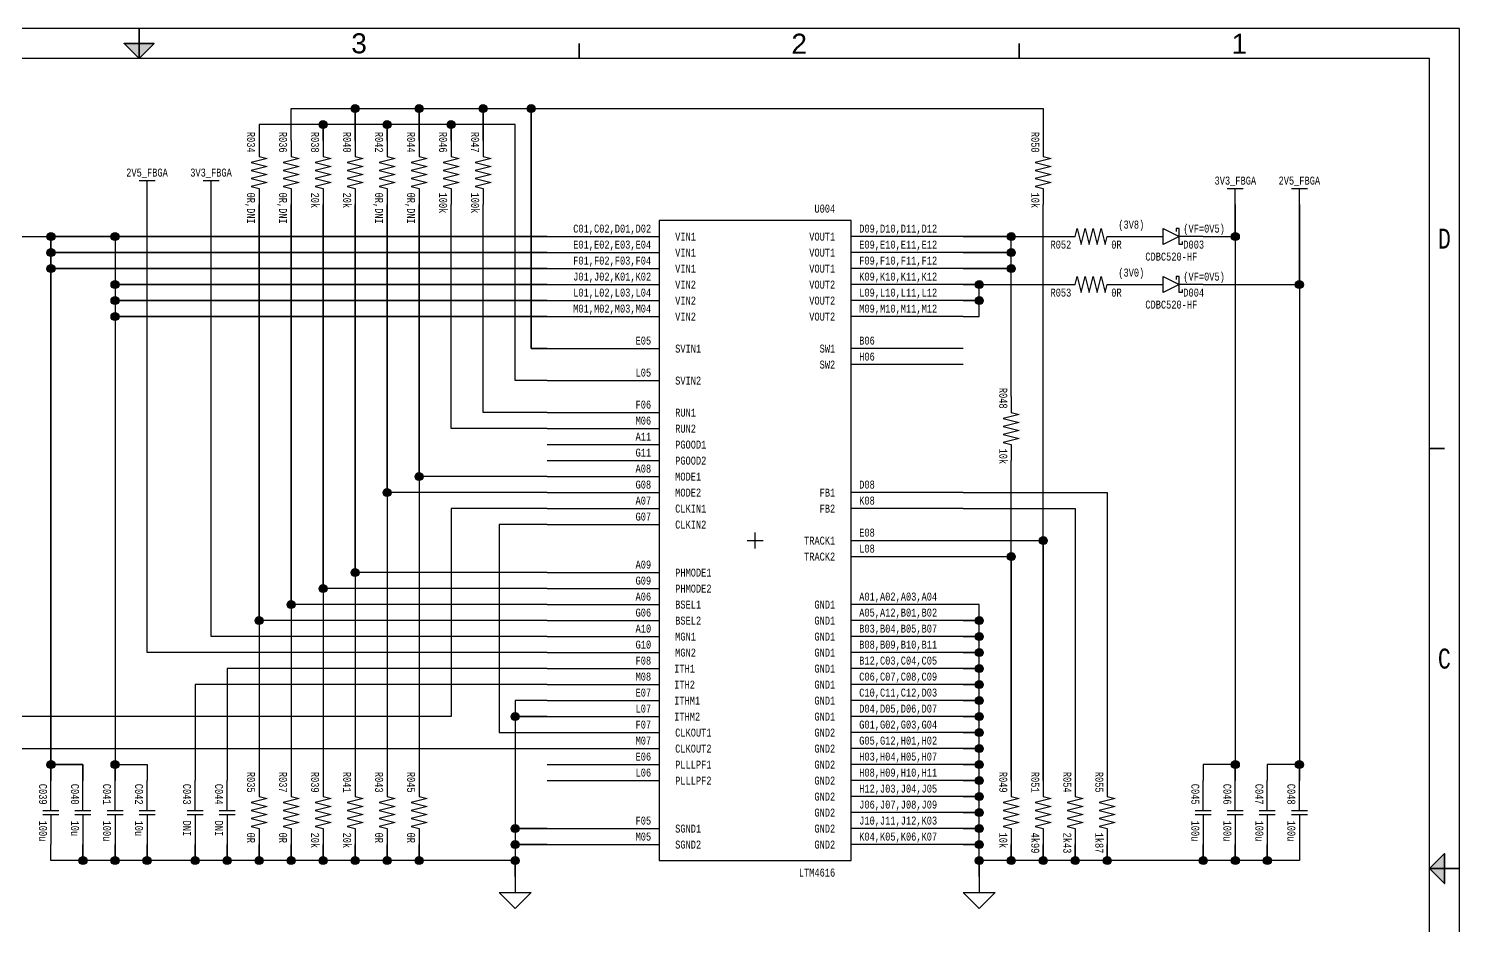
# Paper-space layout '14' of a CAD drawing. Header units: inches. Extents: x 0.2 to 16.8, y 0.2 to 10.8.
# Drawn here: x 7.81 to 16.75, y 5.14 to 10.75 of the extents above; entities that cross this region are included whole.
import ezdxf
from ezdxf.enums import TextEntityAlignment as Align

# ---------------------------------------------------------------- set-up
doc = ezdxf.new("R2010")
doc.units = ezdxf.units.IN
doc.header["$MEASUREMENT"] = 0
for name, color, linetype in [('BORDER', 13, 'Continuous'), ('COMPONENT', 14, 'Continuous'), ('SIGNAL', 84, 'Continuous'), ('TEXT', 252, 'Continuous')]:
    doc.layers.add(name, color=color, linetype=linetype)
doc.styles.add('Monotxt_75', font='monotxt.shx', dxfattribs={"width": 0.75})
doc.styles.get("Standard").update_dxf_attribs({"font": 'arial.ttf'})

# ---------------------------------------------------------------- blocks, each defined once
blk = doc.blocks.new('ANSI B Frame')
at = {"layer": 'BORDER', "lineweight": 35}
h = blk.add_hatch(color=256, dxfattribs=at)
h.dxf.hatch_style = 1
h.paths.add_polyline_path([(8.59375, 10.65625), (8.5, 10.65625), (8.5, 10.5625)])
h.paths.add_polyline_path([(8.5, 10.5625), (8.5, 10.65625), (8.40625, 10.65625)])
h = blk.add_hatch(color=256, dxfattribs=at)
h.dxf.hatch_style = 1
h.paths.add_polyline_path([(16.65625, 5.59375), (16.65625, 5.5), (16.5625, 5.5)])
h.paths.add_polyline_path([(16.5625, 5.5), (16.65625, 5.5), (16.65625, 5.40625)])
at = {"layer": 'BORDER'}
for points in [[(0.25, 0.25), (16.75, 0.25), (16.75, 10.75), (0.25, 10.75)], [(0.4375, 0.4375), (16.5625, 0.4375), (16.5625, 10.5625), (0.4375, 10.5625)]]:
    blk.add_lwpolyline(points, close=True, dxfattribs=at)
at = {"layer": 'BORDER', "lineweight": 35}
for points in [[(8.5, 10.5625), (8.5, 10.75)], [(11.25, 10.65625), (11.25, 10.5625)], [(14, 10.65625), (14, 10.5625)], [(16.65625, 8.125), (16.5625, 8.125)], [(16.5625, 5.5), (16.75, 5.5)]]:
    blk.add_lwpolyline(points, dxfattribs=at)
for points in [[(8.5, 10.5625), (8.59375, 10.65625), (8.40625, 10.65625)], [(16.5625, 5.5), (16.65625, 5.59375), (16.65625, 5.40625)]]:
    blk.add_lwpolyline(points, close=True, dxfattribs=at)
at = {"layer": 'BORDER', "style": 'Monotxt_75', "width": 0.75}
for s, p in [('D', (16.65625, 9.4375)), ('C', (16.65625, 6.8125))]:
    blk.add_text(s, height=0.125, dxfattribs=at).set_placement(p, align=Align.MIDDLE_CENTER)
at = {"layer": 'BORDER', "flags": 8}
for tag, p in [('ZN6', (1.625, 10.65787)), ('ZN5', (4.375, 10.66009)), ('ZN4', (7.125, 10.65625)), ('ZN3', (9.875, 10.65796)), ('ZN2', (12.625, 10.65574)), ('ZN1', (15.375, 10.65574)), ('ZN6', (1.625, 0.34375)), ('ZN5', (4.375, 0.34375)), ('ZN4', (7.125, 0.34375)), ('ZN3', (9.875, 0.34375)), ('ZN2', (12.625, 0.34375)), ('ZN1', (15.375, 0.34375))]:
    blk.add_attdef(tag, text='', height=0.125, dxfattribs=at).set_placement(p, align=Align.MIDDLE_CENTER)
at = {"layer": 'TEXT', "style": 'Monotxt_75', "width": 0.75, "flags": 8}
for tag, height, p in [('DESRP', 0.0625, (13.625, 1)), ('DWG_NO', 0.1875, (13.9625, 0.7125))]:
    blk.add_attdef(tag, text='', height=height, dxfattribs=at).set_placement(p, align=Align.MIDDLE_LEFT)
for tag, height, p in [('SHTSZ', 0.1875, (13.7375, 0.7125)), ('REV', 0.1875, (16.4125, 0.7125)), ('SCALE', 0.0625, (14.15625, 0.5)), ('REVDATE', 0.0625, (15.11875, 0.5)), ('CURRSHT', 0.0625, (16.0625, 0.5)), ('LASTSHT', 0.0625, (16.4375, 0.5))]:
    blk.add_attdef(tag, text='', height=height, dxfattribs=at).set_placement(p, align=Align.MIDDLE_CENTER)
blk = doc.blocks.new('CONNECT')
blk.add_hatch(color=256).paths.add_polyline_path([(0.0125, 0, 1), (-0.0125, 0, 1)])
blk.add_circle((0, 0), 0.0125)
blk = doc.blocks.new('LTM4616')
blk.add_lwpolyline([(-0.6, 2), (-0.6, -2), (0.6, -2), (0.6, 2)], close=True)
for points in [[(-1.3, 1.9), (-0.6, 1.9)], [(1.3, 1.9), (0.6, 1.9)], [(-1.3, 1.8), (-0.6, 1.8)], [(1.3, 1.8), (0.6, 1.8)], [(-1.3, 1.7), (-0.6, 1.7)], [(1.3, 1.7), (0.6, 1.7)], [(-1.3, 1.6), (-0.6, 1.6)], [(1.3, 1.6), (0.6, 1.6)], [(-1.3, 1.5), (-0.6, 1.5)], [(1.3, 1.5), (0.6, 1.5)], [(-1.3, 1.4), (-0.6, 1.4)], [(1.3, 1.4), (0.6, 1.4)], [(-1.3, 1.2), (-0.6, 1.2)], [(1.3, 1.2), (0.6, 1.2)], [(1.3, 1.1), (0.6, 1.1)], [(-1.3, 1), (-0.6, 1)], [(-1.3, 0.8), (-0.6, 0.8)], [(-1.3, 0.7), (-0.6, 0.7)], [(-1.3, 0.6), (-0.6, 0.6)], [(-1.3, 0.5), (-0.6, 0.5)], [(-1.3, 0.4), (-0.6, 0.4)], [(-1.3, 0.3), (-0.6, 0.3)], [(1.3, 0.3), (0.6, 0.3)], [(-1.3, 0.2), (-0.6, 0.2)], [(1.3, 0.2), (0.6, 0.2)], [(-1.3, 0.1), (-0.6, 0.1)], [(0.6, 0), (1.3, 0)], [(0.6, -0.1), (1.3, -0.1)], [(-1.3, -0.2), (-0.6, -0.2)], [(-1.3, -0.3), (-0.6, -0.3)], [(-1.3, -0.4), (-0.6, -0.4)], [(1.3, -0.4), (0.6, -0.4)], [(-1.3, -0.5), (-0.6, -0.5)], [(1.3, -0.5), (0.6, -0.5)], [(-1.3, -0.6), (-0.6, -0.6)], [(1.3, -0.6), (0.6, -0.6)], [(-1.3, -0.7), (-0.6, -0.7)], [(1.3, -0.7), (0.6, -0.7)], [(-1.3, -0.8), (-0.6, -0.8)], [(1.3, -0.8), (0.6, -0.8)], [(-1.3, -0.9), (-0.6, -0.9)], [(1.3, -0.9), (0.6, -0.9)], [(-1.3, -1), (-0.6, -1)], [(1.3, -1), (0.6, -1)], [(-1.3, -1.1), (-0.6, -1.1)], [(1.3, -1.1), (0.6, -1.1)], [(-1.3, -1.2), (-0.6, -1.2)], [(1.3, -1.2), (0.6, -1.2)], [(-1.3, -1.3), (-0.6, -1.3)], [(1.3, -1.3), (0.6, -1.3)], [(-1.3, -1.4), (-0.6, -1.4)], [(1.3, -1.4), (0.6, -1.4)], [(-1.3, -1.5), (-0.6, -1.5)], [(1.3, -1.5), (0.6, -1.5)], [(1.3, -1.6), (0.6, -1.6)], [(1.3, -1.7), (0.6, -1.7)], [(-1.3, -1.8), (-0.6, -1.8)], [(1.3, -1.8), (0.6, -1.8)], [(-1.3, -1.9), (-0.6, -1.9)], [(1.3, -1.9), (0.6, -1.9)]]:
    blk.add_lwpolyline(points)
at = {"color": 7}
for points in [[(-0.05, 0), (0, 0), (0, 0.05)], [(0, -0.05), (0, 0), (0.05, 0)]]:
    blk.add_lwpolyline(points, dxfattribs=at)
at = {"layer": 'TEXT', "style": 'Monotxt_75', "width": 0.75}
for s, p in [('C01,C02,D01,D02', (-0.65, 1.925)), ('E01,E02,E03,E04', (-0.65, 1.825)), ('F01,F02,F03,F04', (-0.65, 1.725)), ('J01,J02,K01,K02', (-0.65, 1.625)), ('L01,L02,L03,L04', (-0.65, 1.525)), ('M01,M02,M03,M04', (-0.65, 1.425)), ('E05', (-0.65, 1.225)), ('L05', (-0.65, 1.025)), ('F06', (-0.65, 0.825)), ('M06', (-0.65, 0.725)), ('A11', (-0.65, 0.625)), ('G11', (-0.65, 0.525)), ('A08', (-0.65, 0.425)), ('G08', (-0.65, 0.325)), ('A07', (-0.65, 0.225)), ('G07', (-0.65, 0.125)), ('A09', (-0.65, -0.175)), ('G09', (-0.65, -0.275)), ('A06', (-0.65, -0.375)), ('G06', (-0.65, -0.475)), ('A10', (-0.65, -0.575)), ('G10', (-0.65, -0.675)), ('F08', (-0.65, -0.775)), ('M08', (-0.65, -0.875)), ('E07', (-0.65, -0.975)), ('L07', (-0.65, -1.075)), ('F07', (-0.65, -1.175)), ('M07', (-0.65, -1.275)), ('E06', (-0.65, -1.375)), ('L06', (-0.65, -1.475)), ('F05', (-0.65, -1.775)), ('M05', (-0.65, -1.875))]:
    blk.add_text(s, height=0.05, dxfattribs=at).set_placement(p, align=Align.RIGHT)
for s, p in [('D09,D10,D11,D12', (0.65, 1.925)), ('E09,E10,E11,E12', (0.65, 1.825)), ('F09,F10,F11,F12', (0.65, 1.725)), ('K09,K10,K11,K12', (0.65, 1.625)), ('L09,L10,L11,L12', (0.65, 1.525)), ('M09,M10,M11,M12', (0.65, 1.425)), ('B06', (0.65, 1.225)), ('H06', (0.65, 1.125)), ('D08', (0.65, 0.325)), ('K08', (0.65, 0.225)), ('E08', (0.65, 0.025)), ('L08', (0.65, -0.075)), ('A01,A02,A03,A04', (0.65, -0.375)), ('A05,A12,B01,B02', (0.65, -0.475)), ('B03,B04,B05,B07', (0.65, -0.575)), ('B08,B09,B10,B11', (0.65, -0.675)), ('B12,C03,C04,C05', (0.65, -0.775)), ('C06,C07,C08,C09', (0.65, -0.875)), ('C10,C11,C12,D03', (0.65, -0.975)), ('D04,D05,D06,D07', (0.65, -1.075)), ('G01,G02,G03,G04', (0.65, -1.175)), ('G05,G12,H01,H02', (0.65, -1.275)), ('H03,H04,H05,H07', (0.65, -1.375)), ('H08,H09,H10,H11', (0.65, -1.475)), ('H12,J03,J04,J05', (0.65, -1.575)), ('J06,J07,J08,J09', (0.65, -1.675)), ('J10,J11,J12,K03', (0.65, -1.775)), ('K04,K05,K06,K07', (0.65, -1.875))]:
    blk.add_text(s, height=0.05, dxfattribs=at).set_placement(p)
for s, p in [('VIN1', (-0.5, 1.9)), ('VIN1', (-0.5, 1.8)), ('VIN1', (-0.5, 1.7)), ('VIN2', (-0.5, 1.6)), ('VIN2', (-0.5, 1.5)), ('VIN2', (-0.5, 1.4)), ('SVIN1', (-0.5, 1.2)), ('SVIN2', (-0.5, 1)), ('RUN1', (-0.5, 0.8)), ('RUN2', (-0.5, 0.7)), ('PGOOD1', (-0.5, 0.6)), ('PGOOD2', (-0.5, 0.5)), ('MODE1', (-0.5, 0.4)), ('MODE2', (-0.5, 0.3)), ('CLKIN1', (-0.5, 0.2)), ('CLKIN2', (-0.5, 0.1)), ('PHMODE1', (-0.5, -0.2)), ('PHMODE2', (-0.5, -0.3)), ('BSEL1', (-0.5, -0.4)), ('BSEL2', (-0.5, -0.5)), ('MGN1', (-0.5, -0.6)), ('MGN2', (-0.5, -0.7)), ('ITH1', (-0.5062, -0.8)), ('ITH2', (-0.5062, -0.9)), ('ITHM1', (-0.5062, -1)), ('ITHM2', (-0.5062, -1.1)), ('CLKOUT1', (-0.5, -1.2)), ('CLKOUT2', (-0.5, -1.3)), ('PLLLPF1', (-0.5, -1.4)), ('PLLLPF2', (-0.5, -1.5)), ('SGND1', (-0.5, -1.8)), ('SGND2', (-0.5, -1.9))]:
    blk.add_text(s, height=0.05, dxfattribs=at).set_placement(p, align=Align.MIDDLE_LEFT)
for s, p in [('VOUT1', (0.5, 1.9)), ('VOUT1', (0.5, 1.8)), ('VOUT1', (0.5, 1.7)), ('VOUT2', (0.5, 1.6)), ('VOUT2', (0.5, 1.5)), ('VOUT2', (0.5, 1.4)), ('SW1', (0.5, 1.2)), ('SW2', (0.5, 1.1)), ('FB1', (0.5, 0.3)), ('FB2', (0.5, 0.2)), ('TRACK1', (0.5, 0)), ('TRACK2', (0.5, -0.1)), ('GND1', (0.5, -0.4)), ('GND1', (0.5, -0.5)), ('GND1', (0.5, -0.6)), ('GND1', (0.5, -0.7)), ('GND1', (0.5, -0.8)), ('GND1', (0.5, -0.9)), ('GND1', (0.5, -1)), ('GND1', (0.5, -1.1)), ('GND2', (0.5, -1.2)), ('GND2', (0.5, -1.3)), ('GND2', (0.5, -1.4)), ('GND2', (0.5, -1.5)), ('GND2', (0.5, -1.6)), ('GND2', (0.5, -1.7)), ('GND2', (0.5, -1.8)), ('GND2', (0.5, -1.9))]:
    blk.add_text(s, height=0.05, dxfattribs=at).set_placement(p, align=Align.MIDDLE_RIGHT)
blk.add_text('LTM4616', height=0.05, dxfattribs=at).set_placement((0.5, -2.05), align=Align.TOP_RIGHT)
at = {"layer": 'TEXT', "style": 'Monotxt_75', "width": 0.75, "flags": 8}
blk.add_attdef('REFID', text='', height=0.05, dxfattribs=at).set_placement((0.5, 2.05), align=Align.RIGHT)
blk = doc.blocks.new('RES')
blk.add_lwpolyline([(-0.2, 0), (-0.1, 0), (-0.0875, 0.05), (-0.0625, -0.05), (-0.0375, 0.05), (-0.0125, -0.05), (0.0125, 0.05), (0.0375, -0.05), (0.0625, 0.05), (0.0875, -0.05), (0.1, 0), (0.2, 0)])
at = {"layer": 'TEXT', "style": 'Monotxt_75', "width": 0.75, "flags": 8}
blk.add_attdef('REFID', text='', height=0.05, dxfattribs=at).set_placement((-0.125, -0.025), align=Align.TOP_RIGHT)
blk.add_attdef('VALUE', text='', height=0.05, dxfattribs=at).set_placement((0.125, -0.025), align=Align.TOP_LEFT)
blk = doc.blocks.new('CAP')
for points in [[(0, 0.0125), (0, 0.2)], [(-0.05, 0.0125), (0.05, 0.0125)], [(-0.05, -0.0125), (0.05, -0.0125)], [(0, -0.0125), (0, -0.2)]]:
    blk.add_lwpolyline(points)
at = {"layer": 'TEXT', "style": 'Monotxt_75', "width": 0.75, "flags": 8}
blk.add_attdef('REFID', text='', height=0.05, rotation=270, dxfattribs=at).set_placement((-0.025, 0.05), align=Align.TOP_RIGHT)
blk.add_attdef('VALUE', text='', height=0.05, rotation=270, dxfattribs=at).set_placement((-0.025, -0.05), align=Align.TOP_LEFT)
blk = doc.blocks.new('FLOAT_GND')
blk.add_lwpolyline([(0, 0), (0, -0.05)])
blk.add_lwpolyline([(-0.05, -0.05), (0.05, -0.05), (0, -0.1)], close=True)
blk = doc.blocks.new('SUPPLY_BUS')
for points in [[(0, 0), (0.05, 0)], [(0.05, 0.025), (0.05, -0.025)]]:
    blk.add_lwpolyline(points)
blk = doc.blocks.new('D_SCHOTTKY')
for points in [[(-0.2, 0), (-0.05, 0)], [(0.06875, -0.03125), (0.06875, -0.05), (0.05, -0.05), (0.05, 0.05), (0.03125, 0.05), (0.03125, 0.03125)], [(0.2, 0), (0.05, 0)]]:
    blk.add_lwpolyline(points)
blk.add_lwpolyline([(0.05, 0), (-0.05, -0.05), (-0.05, 0.05)], close=True)
at = {"layer": 'TEXT', "style": 'Monotxt_75', "width": 0.75, "flags": 8}
blk.add_attdef('REFNO', text='', height=0.05, dxfattribs=at).set_placement((0.075, -0.025), align=Align.TOP_LEFT)
blk.add_attdef('MFGPN', text='', height=0.05, dxfattribs=at).set_placement((0, -0.1), align=Align.TOP_CENTER)

psp = doc.layouts.new('14')

# ---------------------------------------------------------------- linework, layer by layer
at = {"layer": 'SIGNAL'}
for points in [[(9.45, 10.05), (9.45, 10.25), (9.825, 10.25), (9.85, 10.225), (9.85, 10.05), (9.85, 10.25), (10.225, 10.25), (10.25, 10.225), (10.25, 10.05), (10.25, 10.25), (10.625, 10.25), (10.65, 10.225), (10.65, 10.05), (10.65, 10.25), (10.95, 10.25), (10.95, 8.75), (11.05, 8.75), (10.95, 8.75), (10.95, 10.225), (10.975, 10.25), (14.15, 10.25), (14.15, 10.05)], [(11.05, 8.55), (10.85, 8.55), (10.85, 10.15), (10.45, 10.15), (10.45, 10.05), (10.45, 10.125), (10.425, 10.15), (10.05, 10.15), (10.05, 10.05), (10.05, 10.125), (10.025, 10.15), (9.65, 10.15), (9.65, 10.05), (9.65, 10.125), (9.625, 10.15), (9.25, 10.15), (9.25, 10.05)], [(11.05, 6.85), (8.55, 6.85), (8.55, 9.7)], [(11.05, 6.95), (8.95, 6.95), (8.95, 9.7)], [(11.05, 7.05), (9.25, 7.05), (9.25, 9.65), (9.25, 6.05)], [(11.05, 7.15), (9.45, 7.15), (9.45, 9.65), (9.45, 6.05)], [(11.05, 7.25), (9.65, 7.25), (9.65, 9.65), (9.65, 6.05)], [(11.05, 7.35), (9.85, 7.35), (9.85, 9.65), (9.85, 6.05)], [(11.05, 7.85), (10.05, 7.85), (10.05, 9.65), (10.05, 6.05)], [(11.05, 7.95), (10.25, 7.95), (10.25, 9.65), (10.25, 6.05)], [(11.05, 8.25), (10.45, 8.25), (10.45, 9.65)], [(11.05, 8.35), (10.65, 8.35), (10.65, 9.65)], [(13.65, 7.55), (14.15, 7.55), (14.15, 6.05), (14.15, 9.65)], [(15.15, 9.45), (15.35, 9.45), (15.35, 9.65), (15.35, 6.05), (15.35, 6.15), (15.15, 6.15), (15.15, 6.05)], [(15.15, 9.15), (15.75, 9.15), (15.75, 9.65), (15.75, 6.05), (15.75, 6.15), (15.55, 6.15), (15.55, 6.05)], [(7.25, 9.45), (11.05, 9.45), (7.95, 9.45), (7.95, 6.05), (7.95, 6.15), (8.15, 6.15), (8.15, 6.05), (8.15, 6.15), (7.975, 6.15), (7.95, 6.175), (7.95, 9.35), (11.05, 9.35), (7.975, 9.35), (7.95, 9.325), (7.95, 9.25), (11.05, 9.25), (7.975, 9.25), (7.95, 9.275), (7.95, 9.425), (7.975, 9.45), (8.35, 9.45), (8.35, 9.15), (11.05, 9.15), (8.375, 9.15), (8.35, 9.125), (8.35, 9.05), (11.05, 9.05), (8.375, 9.05), (8.35, 9.025), (8.35, 8.95), (11.05, 8.95), (8.375, 8.95), (8.35, 8.925), (8.35, 6.05), (8.35, 6.15), (8.55, 6.15), (8.55, 6.05)], [(13.95, 8.45), (13.95, 9.225), (13.925, 9.25), (13.65, 9.25), (13.95, 9.25), (13.95, 9.325), (13.925, 9.35), (13.65, 9.35), (13.95, 9.35), (13.95, 9.45), (13.65, 9.45), (14.25, 9.45)], [(14.65, 9.45), (14.75, 9.45)], [(13.65, 8.95), (13.75, 8.95), (13.75, 9.025), (13.725, 9.05), (13.65, 9.05), (13.75, 9.05), (13.75, 9.125), (13.725, 9.15), (13.65, 9.15), (14.25, 9.15)], [(14.65, 9.15), (14.75, 9.15)], [(11.05, 7.75), (10.45, 7.75), (10.45, 6.45), (2.15, 6.45), (2.15, 8.45), (2.65, 8.45)], [(13.65, 7.45), (13.95, 7.45), (13.95, 6.05), (13.95, 8.05)], [(13.65, 7.85), (14.55, 7.85), (14.55, 6.05)], [(13.65, 7.75), (14.35, 7.75), (14.35, 6.05)], [(11.05, 7.65), (10.75, 7.65), (10.75, 6.35), (11.05, 6.35)], [(15.75, 5.65), (15.75, 5.55), (15.55, 5.55), (15.55, 5.65), (15.55, 5.575), (15.525, 5.55), (15.35, 5.55), (15.35, 5.65), (15.35, 5.575), (15.325, 5.55), (15.15, 5.55), (15.15, 5.65), (15.15, 5.575), (15.125, 5.55), (14.55, 5.55), (14.55, 5.65), (14.55, 5.575), (14.525, 5.55), (14.35, 5.55), (14.35, 5.65), (14.35, 5.575), (14.325, 5.55), (14.15, 5.55), (14.15, 5.65), (14.15, 5.575), (14.125, 5.55), (13.95, 5.55), (13.95, 5.65), (13.95, 5.575), (13.925, 5.55), (13.75, 5.55), (13.75, 5.45), (13.75, 5.65), (13.65, 5.65), (13.725, 5.65), (13.75, 5.675), (13.75, 5.75), (13.65, 5.75), (13.725, 5.75), (13.75, 5.775), (13.75, 5.85), (13.65, 5.85), (13.725, 5.85), (13.75, 5.875), (13.75, 5.95), (13.65, 5.95), (13.725, 5.95), (13.75, 5.975), (13.75, 6.05), (13.65, 6.05), (13.725, 6.05), (13.75, 6.075), (13.75, 6.15), (13.65, 6.15), (13.725, 6.15), (13.75, 6.175), (13.75, 6.25), (13.65, 6.25), (13.725, 6.25), (13.75, 6.275), (13.75, 6.35), (13.65, 6.35), (13.725, 6.35), (13.75, 6.375), (13.75, 6.45), (13.65, 6.45), (13.725, 6.45), (13.75, 6.475), (13.75, 6.55), (13.65, 6.55), (13.725, 6.55), (13.75, 6.575), (13.75, 6.65), (13.65, 6.65), (13.725, 6.65), (13.75, 6.675), (13.75, 6.75), (13.65, 6.75), (13.725, 6.75), (13.75, 6.775), (13.75, 6.85), (13.65, 6.85), (13.725, 6.85), (13.75, 6.875), (13.75, 6.95), (13.65, 6.95), (13.725, 6.95), (13.75, 6.975), (13.75, 7.05), (13.65, 7.05), (13.725, 7.05), (13.75, 7.075), (13.75, 7.15), (13.65, 7.15)], [(11.05, 6.75), (9.05, 6.75), (9.05, 6.05)], [(11.05, 6.65), (8.85, 6.65), (8.85, 6.05)], [(11.05, 6.55), (10.85, 6.55), (10.85, 6.45), (11.05, 6.45), (10.875, 6.45), (10.85, 6.425), (10.85, 5.75), (11.05, 5.75), (10.875, 5.75), (10.85, 5.725), (10.85, 5.65), (11.05, 5.65), (10.875, 5.65), (10.85, 5.625), (10.85, 5.45), (10.85, 5.55), (10.275, 5.55), (10.25, 5.575), (10.25, 5.65), (10.25, 5.55), (10.075, 5.55), (10.05, 5.575), (10.05, 5.65), (10.05, 5.55), (9.875, 5.55), (9.85, 5.575), (9.85, 5.65), (9.85, 5.55), (9.675, 5.55), (9.65, 5.575), (9.65, 5.65), (9.65, 5.55), (9.475, 5.55), (9.45, 5.575), (9.45, 5.65), (9.45, 5.55), (9.275, 5.55), (9.25, 5.575), (9.25, 5.65), (9.25, 5.55), (9.075, 5.55), (9.05, 5.575), (9.05, 5.65), (9.05, 5.55), (8.875, 5.55), (8.85, 5.575), (8.85, 5.65), (8.85, 5.55), (8.575, 5.55), (8.55, 5.575), (8.55, 5.65), (8.55, 5.55), (8.375, 5.55), (8.35, 5.575), (8.35, 5.65), (8.35, 5.55), (8.175, 5.55), (8.15, 5.575), (8.15, 5.65), (8.15, 5.55), (7.95, 5.55), (7.95, 5.65)], [(7.75, 6.25), (7.75, 6.25), (11.05, 6.25)]]:
    psp.add_lwpolyline(points, dxfattribs=at)

# ---------------------------------------------------------------- block references
ref = psp.add_blockref('ANSI B Frame', (0, 0))
ref.add_attrib('ZN1', '1', dxfattribs={"layer": 'BORDER', "height": 0.125}).set_placement((15.375, 10.6557), align=Align.MIDDLE_CENTER)
ref.add_attrib('ZN2', '2', dxfattribs={"layer": 'BORDER', "height": 0.125}).set_placement((12.625, 10.6557), align=Align.MIDDLE_CENTER)
ref.add_attrib('ZN3', '3', dxfattribs={"layer": 'BORDER', "height": 0.125}).set_placement((9.875, 10.658), align=Align.MIDDLE_CENTER)
at = {"layer": 'COMPONENT', "rotation": 270}
for p, values in [((9.25, 9.85), {'REFID': 'R034', 'VALUE': '0R,DNI'}), ((9.45, 9.85), {'REFID': 'R036', 'VALUE': '0R,DNI'}), ((9.65, 9.85), {'REFID': 'R038', 'VALUE': '20k'}), ((9.85, 9.85), {'REFID': 'R040', 'VALUE': '20k'}), ((10.05, 9.85), {'REFID': 'R042', 'VALUE': '0R,DNI'}), ((10.25, 9.85), {'REFID': 'R044', 'VALUE': '0R,DNI'}), ((10.45, 9.85), {'REFID': 'R046', 'VALUE': '100k'}), ((10.65, 9.85), {'REFID': 'R047', 'VALUE': '100k'}), ((14.15, 9.85), {'REFID': 'R050', 'VALUE': '10k'}), ((13.95, 8.25), {'REFID': 'R048', 'VALUE': '10k'}), ((9.25, 5.85), {'REFID': 'R035', 'VALUE': '0R'}), ((9.45, 5.85), {'REFID': 'R037', 'VALUE': '0R'}), ((9.65, 5.85), {'REFID': 'R039', 'VALUE': '20k'}), ((9.85, 5.85), {'REFID': 'R041', 'VALUE': '20k'}), ((10.05, 5.85), {'REFID': 'R043', 'VALUE': '0R'}), ((10.25, 5.85), {'REFID': 'R045', 'VALUE': '0R'}), ((13.95, 5.85), {'REFID': 'R049', 'VALUE': '10k'}), ((14.15, 5.85), {'REFID': 'R051', 'VALUE': '4k99'}), ((14.35, 5.85), {'REFID': 'R054', 'VALUE': '2k43'}), ((14.55, 5.85), {'REFID': 'R055', 'VALUE': '1k87'})]:
    psp.add_blockref('RES', p, dxfattribs=at).add_auto_attribs(values)
at = {"layer": 'COMPONENT', "xscale": 2, "yscale": 2, "zscale": 2, "rotation": 90}
for p in [(8.55, 9.7), (8.95, 9.7), (15.35, 9.65), (15.75, 9.65)]:
    psp.add_blockref('SUPPLY_BUS', p, dxfattribs=at)
at = {"layer": 'COMPONENT'}
ref = psp.add_blockref('LTM4616', (12.35, 7.55), dxfattribs=at)
ref.add_attrib('REFID', 'U004', dxfattribs={"layer": 'TEXT', "height": 0.05, "style": 'Monotxt_75', "width": 0.75}).set_placement((12.85, 9.6), align=Align.RIGHT)
for name, p, values in [('RES', (14.45, 9.45), {'REFID': 'R052', 'VALUE': '0R'}), ('RES', (14.45, 9.15), {'REFID': 'R053', 'VALUE': '0R'}), ('CAP', (7.95, 5.85), {'REFID': 'C039', 'VALUE': '100u'}), ('CAP', (8.15, 5.85), {'REFID': 'C040', 'VALUE': '10u'}), ('CAP', (8.35, 5.85), {'REFID': 'C041', 'VALUE': '100u'}), ('CAP', (8.55, 5.85), {'REFID': 'C042', 'VALUE': '10u'}), ('CAP', (8.85, 5.85), {'REFID': 'C043', 'VALUE': 'DNI'}), ('CAP', (9.05, 5.85), {'REFID': 'C044', 'VALUE': 'DNI'}), ('CAP', (15.15, 5.85), {'REFID': 'C045', 'VALUE': '100u'}), ('CAP', (15.35, 5.85), {'REFID': 'C046', 'VALUE': '100u'}), ('CAP', (15.55, 5.85), {'REFID': 'C047', 'VALUE': '100u'}), ('CAP', (15.75, 5.85), {'REFID': 'C048', 'VALUE': '100u'})]:
    psp.add_blockref(name, p, dxfattribs=at).add_auto_attribs(values)
ref = psp.add_blockref('D_SCHOTTKY', (14.95, 9.45), dxfattribs=at)
ref.add_attrib('REFNO', 'D003', dxfattribs={"layer": 'TEXT', "height": 0.05, "style": 'Monotxt_75', "width": 0.75}).set_placement((15.025, 9.425), align=Align.TOP_LEFT)
ref.add_attrib('MFGPN', 'CDBC520-HF', dxfattribs={"layer": 'TEXT', "height": 0.05, "style": 'Monotxt_75', "width": 0.75}).set_placement((14.95, 9.35), align=Align.TOP_CENTER)
ref = psp.add_blockref('D_SCHOTTKY', (14.95, 9.15), dxfattribs=at)
ref.add_attrib('REFNO', 'D004', dxfattribs={"layer": 'TEXT', "height": 0.05, "style": 'Monotxt_75', "width": 0.75}).set_placement((15.025, 9.125), align=Align.TOP_LEFT)
ref.add_attrib('MFGPN', 'CDBC520-HF', dxfattribs={"layer": 'TEXT', "height": 0.05, "style": 'Monotxt_75', "width": 0.75}).set_placement((14.95, 9.05), align=Align.TOP_CENTER)
at = {"layer": 'COMPONENT', "xscale": 2, "yscale": 2, "zscale": 2}
for p in [(10.85, 5.45), (13.75, 5.45)]:
    psp.add_blockref('FLOAT_GND', p, dxfattribs=at)
at = {"layer": 'SIGNAL', "xscale": 2, "yscale": 2, "zscale": 2}
for p in [(9.85, 10.25), (10.25, 10.25), (10.65, 10.25), (10.95, 10.25), (9.65, 10.15), (10.05, 10.15), (10.45, 10.15), (7.95, 9.45), (8.35, 9.45), (13.95, 9.45), (15.35, 9.45), (7.95, 9.35), (13.95, 9.35), (7.95, 9.25), (13.95, 9.25), (8.35, 9.15), (13.75, 9.15), (15.75, 9.15), (8.35, 9.05), (13.75, 9.05), (8.35, 8.95), (10.25, 7.95), (10.05, 7.85), (14.15, 7.55), (13.95, 7.45), (9.85, 7.35), (9.65, 7.25), (9.45, 7.15), (9.25, 7.05), (13.75, 7.05), (13.75, 6.95), (13.75, 6.85), (13.75, 6.75), (13.75, 6.65), (13.75, 6.55), (10.85, 6.45), (13.75, 6.45), (13.75, 6.35), (13.75, 6.25), (7.95, 6.15), (8.35, 6.15), (13.75, 6.15), (15.35, 6.15), (15.75, 6.15), (13.75, 6.05), (13.75, 5.95), (13.75, 5.85), (10.85, 5.75), (13.75, 5.75), (10.85, 5.65), (13.75, 5.65), (8.15, 5.55), (8.35, 5.55), (8.55, 5.55), (8.85, 5.55), (9.05, 5.55), (9.25, 5.55), (9.45, 5.55), (9.65, 5.55), (9.85, 5.55), (10.05, 5.55), (10.25, 5.55), (10.85, 5.55), (13.75, 5.55), (13.95, 5.55), (14.15, 5.55), (14.35, 5.55), (14.55, 5.55), (15.15, 5.55), (15.35, 5.55), (15.55, 5.55)]:
    psp.add_blockref('CONNECT', p, dxfattribs=at)

# ---------------------------------------------------------------- texts
at = {"layer": 'TEXT', "style": 'Monotxt_75', "width": 0.75}
for s, p in [('2V5_FBGA', (8.55, 9.825)), ('3V3_FBGA', (8.95, 9.825)), ('3V3_FBGA', (15.35, 9.775)), ('2V5_FBGA', (15.75, 9.775)), ('(3V8)', (14.7, 9.5)), ('(3V0)', (14.7, 9.2))]:
    psp.add_text(s, height=0.05, dxfattribs=at).set_placement(p, align=Align.CENTER)
for p in [(15.025, 9.475), (15.025, 9.175)]:
    psp.add_text('(VF=0V5)', height=0.05, dxfattribs=at).set_placement(p)

doc.saveas('drawing.dxf')
